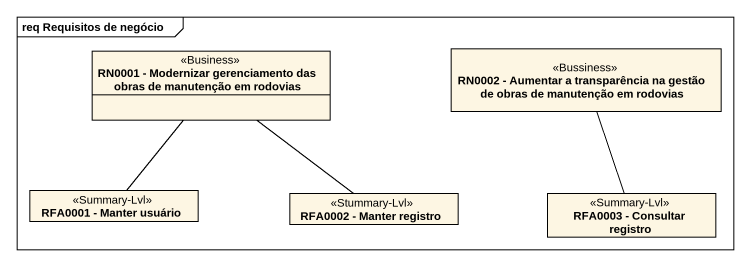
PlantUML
@startuml
mainframe req Requisitos de negócio
hide circle
hide empty members
class "RN0001 - Modernizar gerenciamento das obras de manutenção em rodovias" as RN0001_Modernizar <<Business>>
class "RN0002 - Aumentar a transparência na gestão de obras de manutenção em rodovias" as RN0002_Aumentar_a <<Bussiness>>
class "RFA0001 - Manter usuário" as RFA0001_Manter_usuário <<Summary-Lvl>>
class "RFA0002 - Manter registro" as RFA0002_Manter_registro <<Stummary-Lvl>>
class "RFA0003 - Consultar registro" as RFA0003_Consultar_registro <<Summary-Lvl>>
RFA0001_Manter_usuário -up- RN0001_Modernizar
RFA0002_Manter_registro -up- RN0001_Modernizar
RFA0003_Consultar_registro -up- RN0002_Aumentar_a
@enduml
